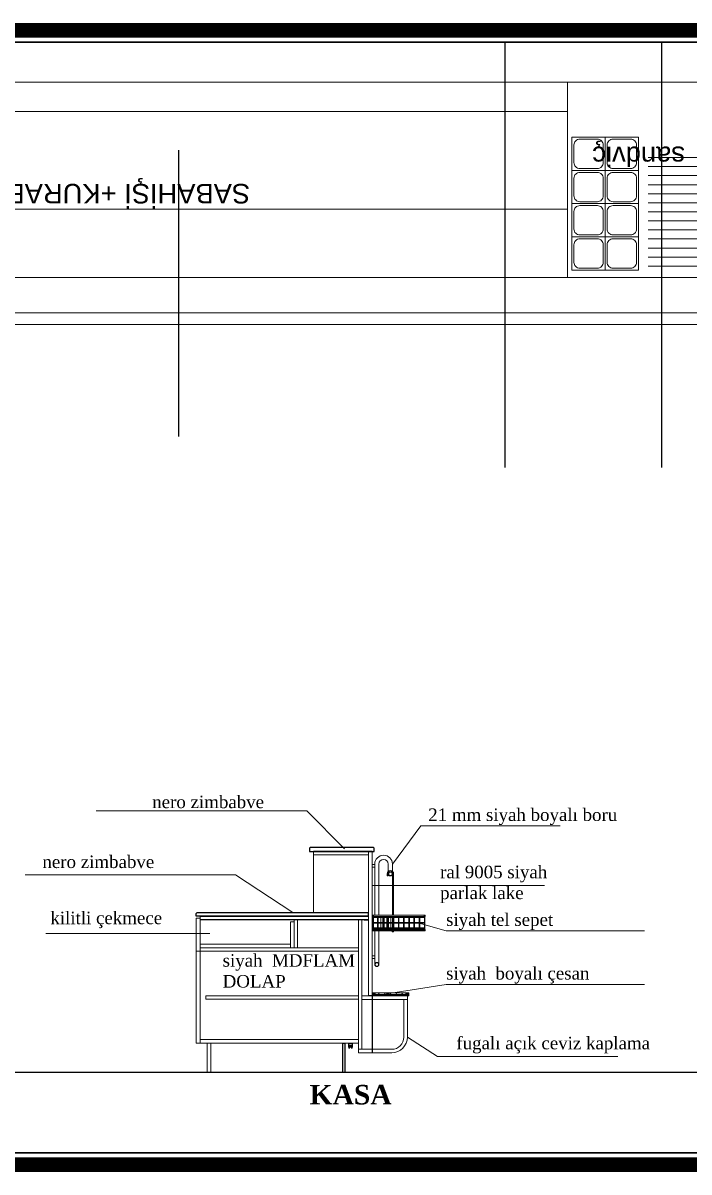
# Model space of a CAD drawing. Header units: millimetres. Extents: x 54215 to 67697, y 23496 to 56611.
# Drawn here: x 56173 to 56513, y 28009 to 28597 of the extents above; entities that cross this region are included whole.
import ezdxf

# ---------------------------------------------------------------- set-up
doc = ezdxf.new("R2010")
doc.units = ezdxf.units.MM
doc.linetypes.add('DASHED', pattern=[19.05, 12.7, -6.35])
doc.layers.add('0 rölöve', color=7, linetype='Continuous', true_color=0xf1380e)
for name, color, linetype, lineweight in [('MERMER_kesit', 21, 'Continuous', 25), ('no3_ahsap gorunus arka ince', 53, 'Continuous', 15), ('no3_ahsap gorunus on ince', 32, 'Continuous', 13), ('no3_duvar kaplama', 8, 'Continuous', 0), ('no3_kutu profil gorunus', 8, 'Continuous', 0), ('no3_kutuprofil kesit', 74, 'Continuous', 18), ('no3_lejand', 255, 'Continuous', 13), ('no3_paslanmaz gorunus arka', 173, 'Continuous', 13), ('no3_yazı duvar', 152, 'Continuous', 0), ('t_olcu', 251, 'Continuous', 20), ('t_yazı', 154, 'Continuous', 25), ('tefris', 7, 'Continuous', 25)]:
    doc.layers.add(name, color=color, linetype=linetype, lineweight=lineweight)
doc.layers.add('no3_ahsap kesit on', color=7, linetype='Continuous', lineweight=20, true_color=0xfca103)
doc.styles.get("Standard").update_dxf_attribs({"font": 'arial.ttf'})
doc.styles.add('style1', font='arial.ttf', dxfattribs={"height": 20})
pattern_1 = [(135, (55599.088926, 27974.827255), (-0.056126601, -0.056126601), [])]

# ---------------------------------------------------------------- blocks, each defined once
blk = doc.blocks.new('dolaplar')
at = {"layer": 'no3_ahsap gorunus on ince'}
for points in [[(4072.48, 2773.46), (4072.48, 2783.46, -0.414214), (4086.48, 2797.46), (4352.56, 2797.46)], [(4579.23, 2773.46), (4579.23, 2783.46, 0.414214), (4565.23, 2797.46), (4352.56, 2797.46)], [(4078.48, 2773.46), (4078.48, 2783.46, -0.414214), (4086.48, 2791.46), (4352.56, 2791.46)], [(4573.23, 2773.46), (4573.23, 2783.46, 0.414214), (4565.23, 2791.46), (4352.56, 2791.46)]]:
    blk.add_lwpolyline(points, format="xyb", dxfattribs=at)
at = {"layer": 'no3_paslanmaz gorunus arka'}
for p, q in [((4616.1, 2773.46), (4182.51, 2773.46)), ((4141.31, 2767.57), (4107.5, 2767.57)), ((4141.31, 2762.94), (4107.5, 2762.94)), ((4141.31, 2758.32), (4107.5, 2758.32)), ((4141.31, 2753.69), (4107.5, 2753.69)), ((4141.31, 2749.06), (4107.5, 2749.06)), ((4141.31, 2744.44), (4107.5, 2744.44)), ((4141.31, 2739.81), (4107.5, 2739.81)), ((4552.1, 2738.46), (4182.51, 2738.46)), ((4141.31, 2735.18), (4107.5, 2735.18)), ((4141.31, 2730.55), (4107.5, 2730.55)), ((4141.31, 2725.93), (4107.5, 2725.93)), ((4141.31, 2721.3), (4107.5, 2721.3)), ((4141.31, 2716.67), (4107.5, 2716.67)), ((4141.31, 2712.05), (4107.5, 2712.05)), ((4182.51, 2688.46), (4552.1, 2688.46)), ((4552.1, 2673.46), (4182.51, 2673.46))]:
    blk.add_line(p, q, dxfattribs=at)
for points in [[(4102.48, 2773.46), (4182.48, 2773.46), (4182.48, 2673.46), (4102.48, 2673.46)], [(4146.18, 2769.63), (4163.18, 2769.63), (4163.18, 2752.63), (4146.18, 2752.63)], [(4163.18, 2769.63), (4180.18, 2769.63), (4180.18, 2752.63), (4163.18, 2752.63)], [(4146.18, 2752.63), (4163.18, 2752.63), (4163.18, 2735.63), (4146.18, 2735.63)], [(4163.18, 2752.63), (4180.18, 2752.63), (4180.18, 2735.63), (4163.18, 2735.63)], [(4146.18, 2735.63), (4163.18, 2735.63), (4163.18, 2718.63), (4146.18, 2718.63)], [(4163.18, 2735.63), (4180.18, 2735.63), (4180.18, 2718.63), (4163.18, 2718.63)], [(4146.18, 2718.63), (4163.18, 2718.63), (4163.18, 2701.63), (4146.18, 2701.63)], [(4163.18, 2718.63), (4180.18, 2718.63), (4180.18, 2701.63), (4163.18, 2701.63)]]:
    blk.add_lwpolyline(points, close=True, dxfattribs=at)
for points in [[(4150.18, 2753.63), (4159.18, 2753.63, 0.414214), (4162.18, 2756.63), (4162.18, 2765.63, 0.414214), (4159.18, 2768.63), (4150.18, 2768.63, 0.414214), (4147.18, 2765.63), (4147.18, 2756.63, 0.414214)], [(4167.18, 2753.63), (4176.18, 2753.63, 0.414214), (4179.18, 2756.63), (4179.18, 2765.63, 0.414214), (4176.18, 2768.63), (4167.18, 2768.63, 0.414214), (4164.18, 2765.63), (4164.18, 2756.63, 0.414214)], [(4150.18, 2736.63), (4159.18, 2736.63, 0.414214), (4162.18, 2739.63), (4162.18, 2748.63, 0.414214), (4159.18, 2751.63), (4150.18, 2751.63, 0.414214), (4147.18, 2748.63), (4147.18, 2739.63, 0.414214)], [(4167.18, 2736.63), (4176.18, 2736.63, 0.414214), (4179.18, 2739.63), (4179.18, 2748.63, 0.414214), (4176.18, 2751.63), (4167.18, 2751.63, 0.414214), (4164.18, 2748.63), (4164.18, 2739.63, 0.414214)], [(4150.18, 2719.63), (4159.18, 2719.63, 0.414214), (4162.18, 2722.63), (4162.18, 2731.63, 0.414214), (4159.18, 2734.63), (4150.18, 2734.63, 0.414214), (4147.18, 2731.63), (4147.18, 2722.63, 0.414214)], [(4167.18, 2719.63), (4176.18, 2719.63, 0.414214), (4179.18, 2722.63), (4179.18, 2731.63, 0.414214), (4176.18, 2734.63), (4167.18, 2734.63, 0.414214), (4164.18, 2731.63), (4164.18, 2722.63, 0.414214)], [(4150.18, 2702.63), (4159.18, 2702.63, 0.414214), (4162.18, 2705.63), (4162.18, 2714.63, 0.414214), (4159.18, 2717.63), (4150.18, 2717.63, 0.414214), (4147.18, 2714.63), (4147.18, 2705.63, 0.414214)], [(4167.18, 2702.63), (4176.18, 2702.63, 0.414214), (4179.18, 2705.63), (4179.18, 2714.63, 0.414214), (4176.18, 2717.63), (4167.18, 2717.63, 0.414214), (4164.18, 2714.63), (4164.18, 2705.63, 0.414214)]]:
    blk.add_lwpolyline(points, format="xyb", close=True, dxfattribs=at)
at = {"layer": 't_yazı', "char_height": 10, "width": 307.9126, "attachment_point": 7}
for s, insert in [('SABAHİŞİ +KURABİYE', (4344.75, 2722.43)), ('sandviç', (4122.42, 2703.36))]:
    blk.add_mtext(s, dxfattribs=dict(at, insert=insert))

msp = doc.modelspace()

# ---------------------------------------------------------------- hatches: boundary and pattern name
at = {"lineweight": 13}
h = msp.add_hatch(dxfattribs=at)
h.set_pattern_fill('ANSI31', color=250, scale=0.025, angle=90, style=0)
h.set_pattern_definition(pattern_1)
h.paths.add_polyline_path([(56339.379, 28074.85), (56339.379, 28073.5), (56339.529, 28073.5), (56339.529, 28073.35), (56339.379, 28073.35), (56339.379, 28073.15), (56339.529, 28073.15), (56339.529, 28073), (56339.229, 28073), (56339.229, 28075), (56341.229, 28075), (56341.229, 28073), (56340.929, 28073), (56340.929, 28073.15), (56341.079, 28073.15), (56341.079, 28073.35), (56340.929, 28073.35), (56340.929, 28073.5), (56341.079, 28073.5), (56341.079, 28074.85)])
h = msp.add_hatch(dxfattribs=at)
h.set_pattern_fill('ANSI31', color=250, scale=0.025, angle=90, style=0)
h.set_pattern_definition(pattern_1)
h.paths.add_polyline_path([(56339.379, 28073.95), (56341.079, 28073.95), (56341.079, 28073.8), (56339.379, 28073.8)])
h = msp.add_hatch(color=256, dxfattribs=at)
h.paths.add_polyline_path([(56340.829, 28073.8), (56340.829, 28073.6), (56339.629, 28073.6), (56339.629, 28073.8)])
h.paths.add_polyline_path([(56340.529, 28073.6), (56340.529, 28073.4), (56340.229, 28073.4), (56339.929, 28073.4), (56339.929, 28073.6)])

# ---------------------------------------------------------------- linework, layer by layer
for p, q in [((56419.126, 28586.772), (56419.126, 28369.257)), ((56499.126, 28586.772), (56499.126, 28369.257)), ((56252.293, 28531.432), (56252.293, 28385.059)), ((56351.229, 28099.131), (56351.229, 28070)), ((56915.142, 28060), (55897.877, 28060))]:
    msp.add_line(p, q)
at = {"color": 240, "true_color": 0xed1f24}
for p, q in [((56263.229, 28139.803), (56349.429, 28139.803)), ((56349.429, 28138.003), (56263.229, 28138.003)), ((56351.229, 28099.131), (56349.429, 28099.131))]:
    msp.add_line(p, q, dxfattribs=at)
at = {"color": 11, "true_color": 0xf27172}
msp.add_line((56347.229, 28138.003), (56349.229, 28138.003), dxfattribs=at)
at = {"color": 2, "linetype": 'DASHED', "lineweight": 13}
for p, q in [((56340.079, 28073.324), (56339.153, 28072.308)), ((56340.169, 28073.303), (56339.714, 28072.184)), ((56340.363, 28073.274), (56340.645, 28072.142))]:
    msp.add_line(p, q, dxfattribs=at)
at = {"lineweight": 13}
for p, q in [((56340.829, 28073.6), (56339.629, 28073.6)), ((56340.229, 28073.4), (56339.929, 28073.4)), ((56340.229, 28073.4), (56340.529, 28073.4))]:
    msp.add_line(p, q, dxfattribs=at)
at = {"color": 3}
msp.add_lwpolyline([(56336.229, 28075), (56337.229, 28075), (56337.229, 28060), (56336.229, 28060)], close=True, dxfattribs=at)
at = {"color": 250, "lineweight": 13}
msp.add_lwpolyline([(56340.929, 28073.15), (56340.929, 28073), (56341.229, 28073), (56341.229, 28075), (56339.229, 28075), (56339.229, 28073), (56339.529, 28073), (56339.529, 28073.15), (56339.379, 28073.15), (56339.379, 28073.35), (56339.529, 28073.35), (56339.529, 28073.5), (56339.379, 28073.5), (56339.379, 28073.8), (56341.079, 28073.8), (56341.079, 28073.5), (56340.929, 28073.5), (56340.929, 28073.35), (56341.079, 28073.35), (56341.079, 28073.15), (56340.929, 28073.15), (56340.929, 28073.15), (56341.079, 28073.15), (56341.079, 28073.35), (56340.929, 28073.35), (56340.929, 28073.5), (56341.079, 28073.5), (56341.079, 28073.8), (56341.079, 28073.95), (56339.379, 28073.95), (56339.379, 28073.8), (56339.379, 28074.85), (56341.079, 28074.85), (56341.079, 28073.95)], dxfattribs=at)
at = {"layer": 'MERMER_kesit', "color": 6}
for p, q in [((56319.229, 28174.7), (56319.529, 28175)), ((56352.229, 28174.7), (56351.929, 28175)), ((56351.229, 28173), (56321.229, 28173))]:
    msp.add_line(p, q, dxfattribs=at)
for points in [[(56351.929, 28175), (56319.529, 28175)], [(56319.229, 28174.7), (56319.229, 28173), (56352.229, 28173), (56352.229, 28174.7)]]:
    msp.add_lwpolyline(points, dxfattribs=at)
msp.add_lwpolyline([(56349.127, 28141.803), (56349.127, 28139.803), (56261.229, 28139.803), (56261.229, 28140.803, -0.4142136), (56262.229, 28141.803)], format="xyb", close=True, dxfattribs=at)
at = {"layer": 'no3_ahsap gorunus arka ince'}
msp.add_line((56321.229, 28171.2), (56321.229, 28141.803), dxfattribs=at)
at = {"layer": 'no3_ahsap kesit on'}
for p, q in [((56321.229, 28173), (56321.229, 28171.2)), ((56321.229, 28171.2), (56349.429, 28171.2)), ((56349.429, 28099.131), (56349.429, 28173)), ((56351.229, 28173), (56351.229, 28099.131)), ((56263.229, 28138.003), (56263.229, 28139.803)), ((56263.229, 28076.8), (56263.229, 28138.003)), ((56311.329, 28138.003), (56311.329, 28123.703)), ((56313.129, 28138.003), (56313.129, 28123.703)), ((56263.229, 28123.703), (56344.229, 28123.703)), ((56261.229, 28121.903), (56263.229, 28121.903)), ((56263.229, 28121.903), (56344.229, 28121.903)), ((56344.229, 28099.193), (56266.229, 28099.193)), ((56266.229, 28099.193), (56266.229, 28097.393)), ((56346.029, 28099.131), (56369.229, 28099.131)), ((56351.229, 28099.131), (56369.229, 28099.131)), ((56369.229, 28099.131), (56369.229, 28078)), ((56266.229, 28097.393), (56344.229, 28097.393)), ((56346.029, 28097.331), (56369.229, 28097.331)), ((56367.429, 28097.331), (56367.429, 28078)), ((56344.229, 28076.8), (56263.229, 28076.8)), ((56263.229, 28076.8), (56263.229, 28075)), ((56344.229, 28075), (56263.229, 28075)), ((56266.87, 28075), (56266.87, 28060)), ((56268.67, 28075), (56268.67, 28060)), ((56361.229, 28071.8), (56344.229, 28071.8)), ((56344.229, 28071.8), (56344.229, 28070)), ((56361.229, 28070), (56344.229, 28070))]:
    msp.add_line(p, q, dxfattribs=at)
for points in [[(56263.229, 28139.803), (56263.229, 28138.003), (56349.429, 28138.003), (56349.429, 28099.131), (56351.229, 28099.131), (56351.229, 28137.803)], [(56349.429, 28139.803), (56263.229, 28139.803)], [(56263.229, 28123.703), (56311.329, 28123.703), (56311.329, 28137.014), (56309.529, 28137.014), (56309.529, 28123.703), (56309.529, 28125.503), (56263.229, 28125.503)], [(56344.229, 28071.8), (56344.229, 28138.003), (56346.029, 28138.003), (56346.029, 28071.8)]]:
    msp.add_lwpolyline(points, dxfattribs=at)
msp.add_lwpolyline([(56263.229, 28075), (56261.229, 28075), (56261.229, 28138.903), (56263.229, 28138.903)], close=True, dxfattribs=at)
for radius in [8, 6.2]:
    msp.add_arc((56361.229, 28078), radius, 270, 0, dxfattribs=at)
at = {"layer": 'no3_duvar kaplama'}
for p, q in [((56355.597, 28139.776), (56355.597, 28139.435)), ((56357.397, 28139.776), (56357.397, 28139.435)), ((56355.597, 28139.135), (56355.597, 28136.635)), ((56355.597, 28136.335), (56355.597, 28133.835)), ((56357.397, 28139.135), (56357.397, 28136.635)), ((56357.397, 28136.335), (56357.397, 28133.835)), ((56355.597, 28133.535), (56355.597, 28133.013)), ((56357.397, 28133.535), (56357.397, 28133.013)), ((56368.479, 28100.631), (56352.729, 28100.631)), ((56352.729, 28099.881), (56368.479, 28099.881)), ((56352.729, 28099.581), (56368.479, 28099.581))]:
    msp.add_line(p, q, dxfattribs=at)
at = {"layer": 'no3_kutu profil gorunus'}
for p, q in [((56351.229, 28166.271), (56352.6, 28166.271)), ((56351.229, 28164.871), (56352.6, 28164.871)), ((56352.6, 28140.376), (56352.6, 28166.509)), ((56354.7, 28140.376), (56354.7, 28166.509)), ((56359.5, 28166.509), (56359.5, 28161.509)), ((56361.6, 28161.44), (56361.6, 28166.509)), ((56351.561, 28139.809), (56351.561, 28133.029)), ((56351.861, 28139.825), (56351.861, 28133.013)), ((56353.985, 28139.776), (56353.985, 28133.013)), ((56354.285, 28139.776), (56354.285, 28133.013)), ((56356.649, 28139.776), (56356.649, 28133.013)), ((56356.949, 28139.776), (56356.949, 28133.013)), ((56358.767, 28139.435), (56358.767, 28139.776)), ((56359.313, 28139.776), (56359.313, 28133.013)), ((56359.613, 28139.776), (56359.613, 28133.013)), ((56360.867, 28139.435), (56360.867, 28139.776)), ((56361.977, 28139.776), (56361.977, 28133.013)), ((56362.277, 28139.776), (56362.277, 28133.013)), ((56364.641, 28139.776), (56364.641, 28133.013)), ((56364.941, 28139.776), (56364.941, 28133.013)), ((56367.305, 28139.776), (56367.305, 28133.013)), ((56367.605, 28139.776), (56367.605, 28133.013)), ((56369.969, 28139.776), (56369.969, 28133.013)), ((56370.269, 28139.776), (56370.269, 28133.013)), ((56372.633, 28139.776), (56372.633, 28133.013)), ((56372.933, 28139.776), (56372.933, 28133.013)), ((56375.297, 28139.776), (56375.297, 28133.013)), ((56375.597, 28139.776), (56375.597, 28133.013)), ((56377.961, 28139.809), (56377.961, 28133.029)), ((56378.261, 28139.825), (56378.261, 28133.013)), ((56367.77, 28139.435), (56351.861, 28139.435)), ((56367.77, 28139.135), (56351.861, 28139.135)), ((56367.77, 28136.635), (56351.861, 28136.635)), ((56367.77, 28136.335), (56351.861, 28136.335)), ((56367.77, 28133.835), (56351.861, 28133.835)), ((56358.767, 28136.635), (56358.767, 28139.135)), ((56358.767, 28133.835), (56358.767, 28136.335)), ((56360.867, 28136.635), (56360.867, 28139.135)), ((56360.867, 28133.835), (56360.867, 28136.335)), ((56377.811, 28139.435), (56367.605, 28139.435)), ((56377.811, 28139.135), (56367.605, 28139.135)), ((56377.811, 28136.635), (56367.605, 28136.635)), ((56377.811, 28136.335), (56367.605, 28136.335)), ((56377.811, 28133.835), (56367.605, 28133.835)), ((56367.77, 28133.535), (56351.861, 28133.535)), ((56377.797, 28132.564), (56351.918, 28132.564)), ((56377.838, 28132.864), (56351.934, 28132.864)), ((56352.6, 28115.156), (56352.6, 28132.413)), ((56354.7, 28115.156), (56354.7, 28132.413)), ((56358.767, 28133.013), (56358.767, 28133.535)), ((56360.867, 28133.013), (56360.867, 28133.535)), ((56377.811, 28133.535), (56367.605, 28133.535)), ((56351.229, 28119.609), (56352.6, 28119.609)), ((56351.229, 28118.209), (56352.6, 28118.209))]:
    msp.add_line(p, q, dxfattribs=at)
for radius in [4.5, 2.4]:
    msp.add_arc((56357.1, 28166.509), radius, 0, 180, dxfattribs=at)
at = {"layer": 'no3_kutuprofil kesit'}
for p, q in [((56358.902, 28160.509), (56358.902, 28161.509)), ((56358.902, 28160.509), (56359.502, 28160.509)), ((56359.502, 28160.509), (56359.502, 28161.509)), ((56361.602, 28161.509), (56361.602, 28140.376)), ((56362.202, 28161.509), (56362.202, 28140.376)), ((56351.397, 28140.376), (56378.097, 28140.376)), ((56351.397, 28139.776), (56378.097, 28139.776)), ((56361.602, 28139.776), (56361.602, 28133.013)), ((56362.202, 28139.776), (56362.202, 28133.013)), ((56351.397, 28133.013), (56378.097, 28133.013)), ((56351.397, 28132.413), (56378.097, 28132.413)), ((56352.729, 28100.631), (56351.229, 28099.131)), ((56352.729, 28099.131), (56351.229, 28100.631)), ((56369.979, 28100.631), (56368.479, 28099.131)), ((56369.979, 28099.131), (56368.479, 28100.631))]:
    msp.add_line(p, q, dxfattribs=at)
for points in [[(56351.229, 28099.131), (56352.729, 28099.131), (56352.729, 28100.631), (56351.229, 28100.631)], [(56368.479, 28099.131), (56369.979, 28099.131), (56369.979, 28100.631), (56368.479, 28100.631)]]:
    msp.add_lwpolyline(points, close=True, dxfattribs=at)
for centre, radius in [((56360.552, 28161.509), 0.85), ((56351.697, 28140.076), 0.3), ((56378.097, 28140.076), 0.3), ((56351.983, 28139.285), 0.15), ((56351.983, 28136.485), 0.15), ((56351.983, 28133.685), 0.15), ((56377.811, 28139.285), 0.15), ((56377.811, 28136.485), 0.15), ((56377.811, 28133.685), 0.15), ((56351.697, 28132.713), 0.3), ((56354.146, 28133.014), 0.15), ((56356.788, 28133.014), 0.15), ((56359.463, 28133.014), 0.15), ((56361.802, 28132.076), 0.3), ((56362.138, 28133.014), 0.15), ((56364.78, 28133.014), 0.15), ((56367.455, 28133.014), 0.15), ((56370.13, 28133.014), 0.15), ((56372.771, 28133.014), 0.15), ((56375.447, 28133.014), 0.15), ((56378.097, 28132.713), 0.3), ((56353.65, 28115.156), 1.05), ((56353.65, 28115.156), 0.85), ((56354.618, 28100.031), 0.15), ((56357.618, 28100.031), 0.15), ((56360.618, 28100.031), 0.15), ((56363.618, 28100.031), 0.15), ((56366.618, 28100.031), 0.15)]:
    msp.add_circle(centre, radius, dxfattribs=at)
for radius, start, end in [(1.65, 360, 180), (1.05, 360, 180), (1.05, 180, 0)]:
    msp.add_arc((56360.552, 28161.509), radius, start, end, dxfattribs=at)
at = {"layer": 'no3_lejand', "color": 1, "const_width": 7.466}
msp.add_lwpolyline([(58460.835, 28012.793), (54731.633, 28012.793), (54731.633, 28592.793), (58460.835, 28592.793), (58460.835, 28277.173, -0.4142136), (58450.8, 28267.139), (58299.278, 28267.139, 0.4142136), (58295.264, 28263.125), (58295.264, 28165.59, 0.4142136), (58299.278, 28161.576), (58450.8, 28161.576, -0.4142136), (58460.835, 28151.541), (58460.835, 28012.793)], format="xyb", dxfattribs=at)
at = {"layer": 'no3_lejand', "color": 252, "const_width": 0.854}
msp.add_lwpolyline([(58454.814, 28277.173, -0.4142136), (58450.8, 28273.159), (58299.278, 28273.159, 0.4142136), (58289.243, 28263.125), (58289.243, 28165.59, 0.4142136), (58299.278, 28155.555), (58450.8, 28155.555, -0.4142136), (58454.814, 28151.541), (58454.814, 28018.813), (54737.654, 28018.813), (54737.654, 28586.772), (58454.814, 28586.772), (58454.814, 28277.173)], format="xyb", dxfattribs=at)
at = {"layer": 'no3_yazı duvar'}
for p, q in [((56351.229, 28155.629), (56439.446, 28155.629)), ((56375.297, 28136.335), (56389.053, 28132.43, 0)), ((56184.308, 28131.001, 0), (56268.215, 28131.001, 0)), ((56389.053, 28132.43, 0), (56490.464, 28132.43, 0)), ((56357.468, 28100.031), (56389.053, 28105.016, 0)), ((56389.053, 28105.016, 0), (56490.464, 28105.016, 0)), ((56369.229, 28078), (56384.734, 28068.107)), ((56384.734, 28068.107), (56476.809, 28068.107))]:
    msp.add_line(p, q, dxfattribs=at)
for points in [[(56337.083, 28174.366), (56317.799, 28193.649), (56210.138, 28193.649)], [(56361.6, 28166.509), (56376.073, 28186.076), (56447.313, 28186.076)], [(56310.678, 28141.803), (56281.395, 28161.086), (56173.733, 28161.086)]]:
    msp.add_lwpolyline(points, dxfattribs=at)
at = {"layer": 't_olcu', "color": 40, "lineweight": 13}
msp.add_line((56340.488, 28073.33), (56341.191, 28072.432), dxfattribs=at)

# ---------------------------------------------------------------- block references
at = {"layer": '0 rölöve', "rotation": 180}
msp.add_blockref('dolaplar', (60633.607, 31239.782), dxfattribs=at)

# ---------------------------------------------------------------- texts
at = {"layer": 'no3_yazı duvar', "char_height": 6.4, "width": 156.91165, "attachment_point": 1, "style": 'style1'}
for s, insert in [('{\\fGeorgia|b0|i0|c162|p18;nero zimbabve}', (56238.791, 28201.49, -0.001)), ('{\\fGeorgia|b0|i0|c162|p18;21 mm siyah boyalı boru}', (56379.91, 28194.933, 0)), ('{\\fGeorgia|b0|i0|c162|p18;nero zimbabve}', (56182.635, 28170.887, -0.001)), ('{\\fGeorgia|b0|i0|c162|p18;ral 9005 siyah \\Pparlak lake}', (56386.003, 28165.668, 0)), ('{\\fGeorgia|b0|i0|c162|p18;kilitli çekmece}', (56186.682, 28142.177, 0)), ('{\\fGeorgia|b0|i0|c162|p18;siyah tel sepet}', (56389.053, 28141.29, 0)), ('{\\fGeorgia|b0|i0|c162|p18;siyah  MDFLAM \\PDOLAP}', (56274.786, 28120.44)), ('{\\fGeorgia|b0|i0|c162|p18;siyah  boyalı çesan}', (56389.053, 28113.876, 0)), ('{\\fGeorgia|b0|i0|c162|p18;fugalı açık ceviz kaplama}', (56394.301, 28078.186, 0))]:
    msp.add_mtext(s, dxfattribs=dict(at, insert=insert))
at = {"layer": 'tefris', "color": 11, "true_color": 0xf27172, "insert": (56319.259, 28053.597), "char_height": 10, "width": 197.05372, "attachment_point": 1}
msp.add_mtext('{\\fTimes New Roman|b1|i0|c162|p18;KASA}', dxfattribs=at)

doc.saveas('drawing.dxf')
